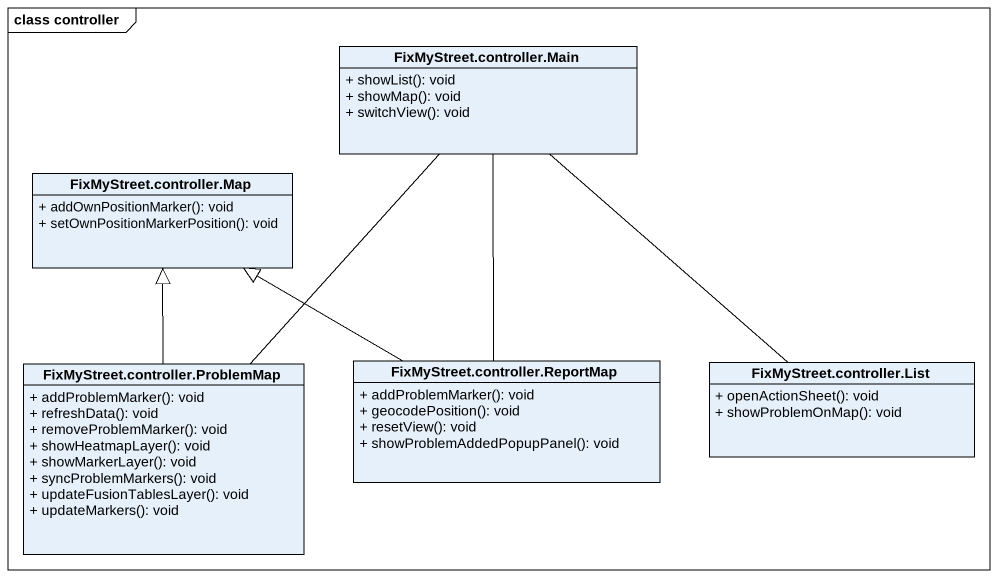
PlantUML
@startuml
mainframe class controller
hide circle
hide empty members
skinparam classAttributeIconSize 0
class "FixMyStreet.controller.Main" as FixMyStreet_controller_Main {
  + showList(): void
  + showMap(): void
  + switchView(): void
}
class "FixMyStreet.controller.Map" as FixMyStreet_controller_Map {
  + addOwnPositionMarker(): void
  + setOwnPositionMarkerPosition(): void
}
class "FixMyStreet.controller.ProblemMap" as FixMyStreet_controller {
  + addProblemMarker(): void
  + refreshData(): void
  + removeProblemMarker(): void
  + showHeatmapLayer(): void
  + showMarkerLayer(): void
  + syncProblemMarkers(): void
  + updateFusionTablesLayer(): void
  + updateMarkers(): void
}
class "FixMyStreet.controller.ReportMap" as FixMyStreet_controller_2 {
  + addProblemMarker(): void
  + geocodePosition(): void
  + resetView(): void
  + showProblemAddedPopupPanel(): void
}
class "FixMyStreet.controller.List" as FixMyStreet_controller_List {
  + openActionSheet(): void
  + showProblemOnMap(): void
}
FixMyStreet_controller -up- FixMyStreet_controller_Main
FixMyStreet_controller -up-|> FixMyStreet_controller_Map
FixMyStreet_controller_2 -up- FixMyStreet_controller_Main
FixMyStreet_controller_2 -left-|> FixMyStreet_controller_Map
FixMyStreet_controller_List -up- FixMyStreet_controller_Main
@enduml
